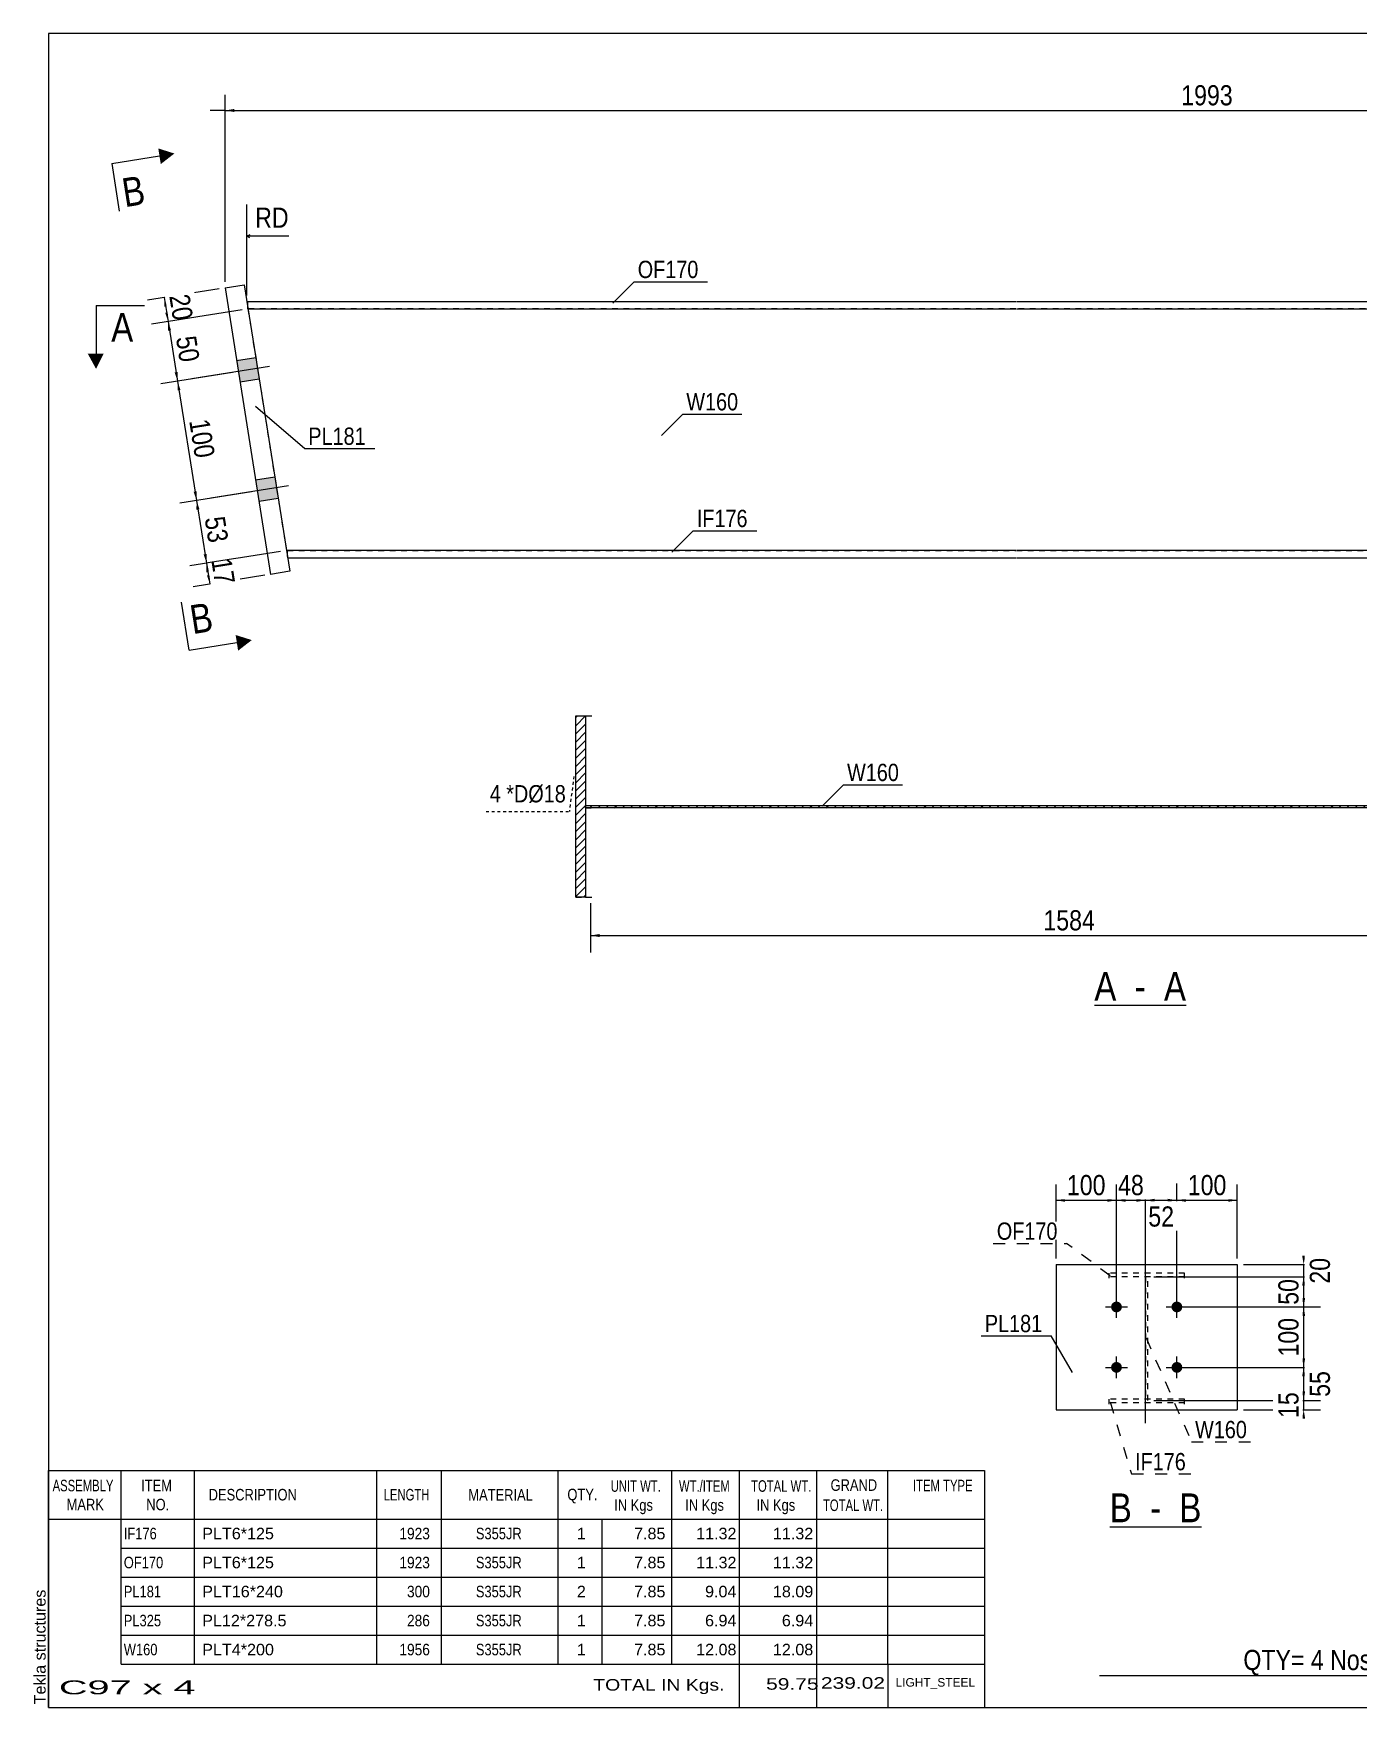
# Model space of a CAD drawing. Header units: millimetres. Extents: x -231 to 171, y -191 to 86.
# Drawn here: x -231.1 to -11.8, y -191.5 to 85.6 of the extents above; entities that cross this region are included whole.
import ezdxf

# ---------------------------------------------------------------- set-up
doc = ezdxf.new("R2010")
doc.units = ezdxf.units.MM
for name, pattern in [('DXK_LINE_DOT1', [1.8814, 0.9407, -0.9407]), ('DXK_LINE_DOT2', [3.9198, 1.9599, -1.9599]), ('DXK_LINE_DOT4', [0.9408, 0.4704, -0.4704])]:
    doc.linetypes.add(name, pattern=pattern)
doc.styles.add('Arial', font='ARIAL.TTF', dxfattribs={"height": 0.2})
doc.styles.add('Arial Narrow', font='ARIALN.TTF', dxfattribs={"height": 0.2})

# ---------------------------------------------------------------- blocks, each defined once
blk = doc.blocks.new('Unknown-623536328-1210')
at = {"color": 5, "linetype": 'Continuous'}
for p, q in [((171.45, 85.55), (-228.55, 85.55)), ((-228.55, 85.55), (-228.55, -191.45)), ((171.45, -191.45), (171.45, 85.55)), ((-228.55, -191.45), (171.45, -191.45))]:
    blk.add_line(p, q, dxfattribs=at)
at = {"color": 174, "linetype": 'Continuous', "style": 'Arial'}
blk.add_text('Tekla structures', height=1.9102, rotation=90, dxfattribs=at).set_placement((-229.05, -190.95))
blk = doc.blocks.new('Unknown-623536328-12 - 1283')
at = {"color": 7, "linetype": 'Continuous'}
blk.add_line((-55.51, -75.27), (-40.34, -75.27), dxfattribs=at)
at = {"color": 0, "linetype": 'Continuous'}
for points in [[(-51.86, -74.52), (-51.86, -69.52), (-55.51, -69.52), (-55.51, -74.52)], [(-45.49, -74.52), (-45.49, -69.52), (-50.36, -69.52), (-50.36, -74.52)], [(-40.34, -74.52), (-40.34, -69.52), (-43.99, -69.52), (-43.99, -74.52)]]:
    blk.add_wipeout(points, dxfattribs=at)
at = {"color": 6, "linetype": 'Continuous', "style": 'Arial Narrow'}
for s, height, p in [('A', 4.77, (-55.51, -74.52)), ('A', 4.77, (-43.99, -74.52)), (' - ', 4.772, (-50.36, -74.52))]:
    blk.add_text(s, height=height, dxfattribs=at).set_placement(p)
blk = doc.blocks.new('Unknown-623536328-13 - 1640')
at = {"color": 7, "linetype": 'Continuous'}
blk.add_line((-52.96, -161.57), (-37.79, -161.57), dxfattribs=at)
at = {"color": 0, "linetype": 'Continuous'}
for points in [[(-49.31, -160.82), (-49.31, -155.82), (-52.96, -155.82), (-52.96, -160.82)], [(-42.94, -160.82), (-42.94, -155.82), (-47.81, -155.82), (-47.81, -160.82)], [(-37.79, -160.82), (-37.79, -155.82), (-41.44, -155.82), (-41.44, -160.82)]]:
    blk.add_wipeout(points, dxfattribs=at)
at = {"color": 6, "linetype": 'Continuous', "style": 'Arial Narrow'}
for s, height, p in [('B', 4.77, (-52.96, -160.82)), ('B', 4.77, (-41.44, -160.82)), (' - ', 4.772, (-47.81, -160.82))]:
    blk.add_text(s, height=height, dxfattribs=at).set_placement(p)
blk = doc.blocks.new('Part-623536328-1434 - 1424')
at = {"color": 7, "linetype": 'DXK_LINE_DOT1'}
for p, q in [((-195.57, 40), (-189.2, 0)), ((-68.5, 40), (-195.57, 40)), ((115.39, 40), (-68.4, 40)), ((121.91, 0), (115.55, 40)), ((-189.05, 0), (-68.5, 0)), ((-68.4, 0), (121.91, 0))]:
    blk.add_line(p, q, dxfattribs=at)
at = {"color": 2, "linetype": 'Continuous'}
for p, q in [((115.39, 40), (115.55, 40)), ((-189.2, 0), (-189.05, 0))]:
    blk.add_line(p, q, dxfattribs=at)
blk = doc.blocks.new('Bolt-623536328-1428 - 1424')
at = {"linetype": 'Continuous'}
for points in [[(-197.44, 31.4), (-196.87, 27.84), (-193.71, 28.35), (-194.28, 31.9)], [(-197.44, 31.4), (-196.87, 27.84), (-193.71, 28.35), (-194.28, 31.9)], [(-194.3, 11.65), (-193.73, 8.09), (-190.57, 8.59), (-191.14, 12.15)], [(-194.3, 11.65), (-193.73, 8.09), (-190.57, 8.59), (-191.14, 12.15)]]:
    blk.add_hatch(color=3, dxfattribs=at).paths.add_polyline_path(points)
at = {"color": 3, "linetype": 'Continuous'}
for p, q in [((-194.28, 31.9), (-197.44, 31.4)), ((-194.28, 31.9), (-197.44, 31.4)), ((-192.02, 30.44), (-204.86, 28.4)), ((-192.02, 30.44), (-204.86, 28.4)), ((-193.71, 28.35), (-196.87, 27.84)), ((-193.71, 28.35), (-196.87, 27.84)), ((-191.14, 12.15), (-194.3, 11.65)), ((-191.14, 12.15), (-194.3, 11.65)), ((-188.88, 10.69), (-201.72, 8.64)), ((-188.88, 10.69), (-201.72, 8.64)), ((-190.57, 8.59), (-193.73, 8.09)), ((-190.57, 8.59), (-193.73, 8.09))]:
    blk.add_line(p, q, dxfattribs=at)
blk = doc.blocks.new('Part-623536328-1478 - 1424')
at = {"color": 2, "linetype": 'Continuous'}
for p, q in [((-199.35, 43.45), (-196.19, 43.95)), ((-199.35, 43.45), (-191.82, -3.96)), ((-196.19, 43.95), (-188.66, -3.45)), ((-188.66, -3.45), (-191.82, -3.96))]:
    blk.add_line(p, q, dxfattribs=at)
blk = doc.blocks.new('Part-623536328-1505 - 1424')
at = {"color": 2, "linetype": 'Continuous'}
for p, q in [((-68.5, 0), (-189.05, 0)), ((-189.05, -1), (-189.05, 0)), ((121.91, 0), (-68.4, 0)), ((121.91, -1.2), (121.91, 0)), ((-189.01, -1.2), (-68.5, -1.2)), ((-68.4, -1.2), (121.91, -1.2))]:
    blk.add_line(p, q, dxfattribs=at)
at = {"color": 7, "linetype": 'DXK_LINE_DOT1'}
for p, q in [((-189.05, -1), (-189.05, -1.2)), ((-189.05, -1.2), (-189.01, -1.2))]:
    blk.add_line(p, q, dxfattribs=at)
blk = doc.blocks.new('Part-623536328-1527 - 1424')
at = {"color": 2, "linetype": 'Continuous'}
for p, q in [((-195.57, 40), (-195.57, 41.2)), ((-195.57, 41.2), (-68.5, 41.2)), ((-195.57, 40), (-68.5, 40)), ((-68.4, 41.2), (115.36, 41.2)), ((-68.4, 40), (115.39, 40)), ((115.39, 41), (115.39, 40))]:
    blk.add_line(p, q, dxfattribs=at)
at = {"color": 7, "linetype": 'DXK_LINE_DOT1'}
for p, q in [((115.36, 41.2), (115.39, 41.2)), ((115.39, 41.2), (115.39, 41))]:
    blk.add_line(p, q, dxfattribs=at)
blk = doc.blocks.new('Part-623536328-1306 - 1283')
at = {"linetype": 'Continuous'}
h = blk.add_hatch(dxfattribs=at)
h.set_pattern_fill('', scale=0.3, style=0, pattern_type=0)
h.set_pattern_definition([(45, (52.6862, -42.18295), (-0.673519, 0.673519), [])])
h.paths.add_polyline_path([(52.69, -42.58), (52.69, -42.18), (-139.7, -42.18), (-139.7, -42.58)])
at = {"color": 7, "linetype": 'DXK_LINE_DOT1'}
for p, q in [((-139.7, -42.18), (-138.69, -42.18)), ((-139.7, -42.58), (-138.69, -42.58)), ((52.69, -42.18), (53.69, -42.18)), ((52.69, -42.58), (53.69, -42.58))]:
    blk.add_line(p, q, dxfattribs=at)
at = {"color": 2, "linetype": 'Continuous'}
for p, q in [((-139.7, -42.58), (-139.7, -42.18)), ((-139.7, -42.18), (52.69, -42.18)), ((52.69, -42.58), (-139.7, -42.58)), ((52.69, -42.18), (52.69, -42.58))]:
    blk.add_line(p, q, dxfattribs=at)
blk = doc.blocks.new('Part-623536328-1329 - 1283')
at = {"linetype": 'Continuous'}
h = blk.add_hatch(dxfattribs=at)
h.set_pattern_fill('', scale=0.3, style=0, pattern_type=0)
h.set_pattern_definition([(45, (-139.6994, -27.38295), (-0.67352, 0.67352), [])])
h.paths.add_polyline_path([(-139.7, -57.38), (-139.7, -27.38), (-141.32, -27.38), (-141.32, -57.38)])
at = {"color": 7, "linetype": 'DXK_LINE_DOT1'}
for p, q in [((-141.32, -27.38), (-140.31, -27.38)), ((-141.32, -57.38), (-140.31, -57.38))]:
    blk.add_line(p, q, dxfattribs=at)
at = {"color": 2, "linetype": 'Continuous'}
for p, q in [((-141.32, -57.38), (-141.32, -27.38)), ((-141.32, -27.38), (-139.7, -27.38)), ((-139.7, -27.38), (-138.69, -27.38)), ((-139.7, -27.38), (-139.7, -57.38)), ((-139.7, -57.38), (-141.32, -57.38)), ((-139.7, -57.38), (-138.69, -57.38))]:
    blk.add_line(p, q, dxfattribs=at)
blk = doc.blocks.new('Bolt-623536328-1642 - 1640')
at = {"linetype": 'Continuous'}
for points in [[(-52.75, -125.19, -1), (-50.95, -125.19, -1)], [(-42.75, -125.19, -1), (-40.95, -125.19, -1)], [(-52.75, -135.19, -1), (-50.95, -135.19, -1)], [(-42.75, -135.19, -1), (-40.95, -135.19, -1)]]:
    blk.add_hatch(color=3, dxfattribs=at).paths.add_polyline_path(points)
at = {"color": 3, "linetype": 'Continuous'}
for p, q in [((-51.85, -126.99), (-51.85, -123.39)), ((-41.85, -126.99), (-41.85, -123.39)), ((-53.65, -125.19), (-50.05, -125.19)), ((-43.65, -125.19), (-40.05, -125.19)), ((-53.65, -135.19), (-50.05, -135.19)), ((-51.85, -136.99), (-51.85, -133.39)), ((-43.65, -135.19), (-40.05, -135.19)), ((-41.85, -136.99), (-41.85, -133.39))]:
    blk.add_line(p, q, dxfattribs=at)
blk = doc.blocks.new('Part-623536328-1649 - 1640')
at = {"color": 7, "linetype": 'DXK_LINE_DOT1'}
for p, q in [((-40.6, -119.6), (-53.1, -119.6)), ((-53.1, -119.6), (-53.1, -120.4)), ((-40.6, -120.19), (-53.1, -120.19)), ((-40.6, -120.4), (-40.6, -119.6))]:
    blk.add_line(p, q, dxfattribs=at)
blk = doc.blocks.new('Part-623536328-1654 - 1640')
at = {"color": 7, "linetype": 'DXK_LINE_DOT1'}
for p, q in [((-40.6, -140.46), (-53.1, -140.46)), ((-53.1, -140.46), (-53.1, -141.26)), ((-40.6, -141.05), (-53.1, -141.05)), ((-40.6, -141.26), (-40.6, -140.46))]:
    blk.add_line(p, q, dxfattribs=at)
blk = doc.blocks.new('Part-623536328-1660 - 1640')
at = {"color": 2, "linetype": 'Continuous'}
for p, q in [((-61.85, -118.19), (-31.85, -118.19)), ((-61.85, -118.19), (-61.85, -142.19)), ((-31.85, -118.19), (-31.85, -142.19)), ((-61.85, -142.19), (-31.85, -142.19))]:
    blk.add_line(p, q, dxfattribs=at)
blk = doc.blocks.new('Part-623536328-1666 - 1640')
at = {"color": 7, "linetype": 'DXK_LINE_DOT1'}
for p, q in [((-47.05, -120.19), (-47.05, -140.65)), ((-46.65, -140.65), (-46.65, -120.19)), ((-46.65, -140.45), (-47.05, -140.45))]:
    blk.add_line(p, q, dxfattribs=at)
blk = doc.blocks.new('StraightDimension-623536328-3403 - 1424')
at = {"linetype": 'Continuous'}
for points in [[(-202.44, -3.62), (-202.43, -2.1), (-201.95, -3.55)], [(-201.87, -4.04), (-201.88, -5.56), (-202.36, -4.12)]]:
    blk.add_hatch(color=4, dxfattribs=at).paths.add_polyline_path(points)
at = {"color": 4, "linetype": 'Continuous'}
for p, q in [((-190.19, -0.16), (-205.2, -2.54)), ((-202.43, -2.1), (-201.88, -5.56)), ((-192.8, -4.11), (-204.65, -6))]:
    blk.add_line(p, q, dxfattribs=at)
at = {"color": 0}
blk.add_wipeout([(-201.56, -6.6), (-196.72, -5.83), (-197.61, -0.24), (-202.45, -1.01)], dxfattribs=at)
at = {"color": 4, "style": 'Arial Narrow'}
blk.add_text('17', height=3.34, rotation=-80.9647, dxfattribs=at).set_placement((-201.65, -1.59))
blk = doc.blocks.new('StraightDimension-623536328-3407 - 1424')
at = {"linetype": 'Continuous'}
for points in [[(-209.43, 40.33), (-209.42, 41.85), (-208.94, 40.41)], [(-208.78, 39.42), (-208.79, 37.9), (-209.27, 39.34)]]:
    blk.add_hatch(color=4, dxfattribs=at).paths.add_polyline_path(points)
at = {"color": 4, "linetype": 'Continuous'}
for p, q in [((-200.34, 43.29), (-212.19, 41.41)), ((-209.42, 41.85), (-208.79, 37.9)), ((-196.55, 39.84), (-211.56, 37.46))]:
    blk.add_line(p, q, dxfattribs=at)
at = {"color": 0}
blk.add_wipeout([(-208.51, 37.1), (-203.67, 37.87), (-204.56, 43.46), (-209.4, 42.69)], dxfattribs=at)
at = {"color": 4, "style": 'Arial Narrow'}
blk.add_text('20', height=3.34, rotation=-80.9647, dxfattribs=at).set_placement((-208.6, 42.11))
blk = doc.blocks.new('StraightDimension-623536328-2724 - 1424')
at = {"linetype": 'Continuous'}
blk.add_hatch(color=4, dxfattribs=at).paths.add_polyline_path([(58.96, 51.35), (60.46, 51.1), (58.96, 50.85)])
at = {"color": 4, "linetype": 'Continuous'}
for p, q in [((60.46, 26.25), (60.46, 56.35)), ((48.8, 51.1), (60.46, 51.1))]:
    blk.add_line(p, q, dxfattribs=at)
at = {"color": 0, "linetype": 'Continuous'}
blk.add_wipeout([(-188.13, 52.7), (-188.13, 57.6), (-195.07, 57.6), (-195.07, 52.7)], dxfattribs=at)
at = {"color": 4, "linetype": 'Continuous'}
for p, q in [((-195.76, 42.2), (-195.76, 57.25)), ((-195.26, 52.25), (-195.76, 52)), ((-195.26, 51.75), (-195.76, 52)), ((-188.83, 52), (-195.76, 52))]:
    blk.add_line(p, q, dxfattribs=at)
at = {"color": 4, "linetype": 'Continuous', "style": 'Arial Narrow'}
blk.add_text('RD', height=3.34, dxfattribs=at).set_placement((-194.37, 53.4))
at = {"color": 0}
blk.add_wipeout([(59.59, 52.15), (59.59, 57.05), (49.66, 57.05), (49.66, 52.15)], dxfattribs=at)
at = {"color": 4, "style": 'Arial Narrow'}
blk.add_text('1649', height=3.34, dxfattribs=at).set_placement((50.36, 52.85))
blk = doc.blocks.new('StraightDimension-623536328-3405 - 1424')
at = {"linetype": 'Continuous'}
for points in [[(-207.23, 26.5), (-207.22, 28.02), (-206.74, 26.58)], [(-204.07, 9.79), (-204.08, 8.27), (-204.56, 9.71)]]:
    blk.add_hatch(color=4, dxfattribs=at).paths.add_polyline_path(points)
at = {"color": 4, "linetype": 'Continuous'}
for p, q in [((-198.14, 29.46), (-209.99, 27.58)), ((-207.22, 28.02), (-204.08, 8.27)), ((-195, 9.71), (-206.85, 7.83))]:
    blk.add_line(p, q, dxfattribs=at)
at = {"color": 0}
blk.add_wipeout([(-204.89, 14.32), (-200.05, 15.09), (-201.28, 22.79), (-206.12, 22.02)], dxfattribs=at)
at = {"color": 4, "style": 'Arial Narrow'}
blk.add_text('100', height=3.34, rotation=-80.9647, dxfattribs=at).set_placement((-205.31, 21.44))
blk = doc.blocks.new('StraightDimension-623536328-1536 - 1424')
at = {"linetype": 'Continuous'}
for points in [[(-197.85, 72.56), (-199.35, 72.81), (-197.85, 73.06)], [(124.12, 73.06), (125.62, 72.81), (124.12, 72.56)]]:
    blk.add_hatch(color=4, dxfattribs=at).paths.add_polyline_path(points)
at = {"color": 4, "linetype": 'Continuous'}
for p, q in [((-199.35, 44.45), (-199.35, 75.41)), ((125.62, -1.95), (125.62, 75.41)), ((-199.35, 72.81), (-201.85, 72.81)), ((-199.35, 72.81), (125.62, 72.81)), ((125.62, 72.81), (128.12, 72.81))]:
    blk.add_line(p, q, dxfattribs=at)
at = {"color": 0}
blk.add_wipeout([(-31.9, 72.96), (-31.9, 77.86), (-41.83, 77.86), (-41.83, 72.96)], dxfattribs=at)
at = {"color": 4, "style": 'Arial Narrow'}
blk.add_text('1993', height=3.34, dxfattribs=at).set_placement((-41.13, 73.66))
blk = doc.blocks.new('StraightDimension-623536328-3404 - 1424')
at = {"linetype": 'Continuous'}
for points in [[(-204.09, 6.75), (-204.08, 8.27), (-203.6, 6.83)], [(-202.42, -0.58), (-202.43, -2.1), (-202.91, -0.66)]]:
    blk.add_hatch(color=4, dxfattribs=at).paths.add_polyline_path(points)
at = {"color": 4, "linetype": 'Continuous'}
for p, q in [((-195, 9.71), (-206.85, 7.83)), ((-204.08, 8.27), (-202.43, -2.1)), ((-190.19, -0.16), (-205.2, -2.54))]:
    blk.add_line(p, q, dxfattribs=at)
at = {"color": 0}
blk.add_wipeout([(-202.66, 0.31), (-197.82, 1.08), (-198.71, 6.67), (-203.55, 5.9)], dxfattribs=at)
at = {"color": 4, "style": 'Arial Narrow'}
blk.add_text('53', height=3.34, rotation=-80.9647, dxfattribs=at).set_placement((-202.75, 5.32))
blk = doc.blocks.new('StraightDimension-623536328-3406 - 1424')
at = {"linetype": 'Continuous'}
for points in [[(-208.8, 36.38), (-208.79, 37.9), (-208.31, 36.45)], [(-207.21, 29.54), (-207.22, 28.02), (-207.7, 29.46)]]:
    blk.add_hatch(color=4, dxfattribs=at).paths.add_polyline_path(points)
at = {"color": 4, "linetype": 'Continuous'}
for p, q in [((-196.55, 39.84), (-211.56, 37.46)), ((-208.79, 37.9), (-207.22, 28.02)), ((-198.14, 29.46), (-209.99, 27.58))]:
    blk.add_line(p, q, dxfattribs=at)
at = {"color": 0}
blk.add_wipeout([(-207.41, 30.18), (-202.57, 30.95), (-203.46, 36.55), (-208.3, 35.78)], dxfattribs=at)
at = {"color": 4, "style": 'Arial Narrow'}
blk.add_text('50', height=3.34, rotation=-80.9647, dxfattribs=at).set_placement((-207.5, 35.2))
blk = doc.blocks.new('StraightDimension-623536328-2556 - 1283')
at = {"linetype": 'Continuous'}
for points in [[(-137.39, -63.97), (-138.89, -63.72), (-137.39, -63.47)], [(18.04, -63.47), (19.54, -63.72), (18.04, -63.97)]]:
    blk.add_hatch(color=4, dxfattribs=at).paths.add_polyline_path(points)
at = {"color": 4, "linetype": 'Continuous'}
for p, q in [((19.54, -21.93), (19.54, -66.52)), ((-138.89, -58.38), (-138.89, -66.52)), ((-138.89, -63.72), (19.54, -63.72))]:
    blk.add_line(p, q, dxfattribs=at)
at = {"color": 0}
blk.add_wipeout([(-54.71, -63.57), (-54.71, -58.67), (-64.64, -58.67), (-64.64, -63.57)], dxfattribs=at)
at = {"color": 4, "style": 'Arial Narrow'}
blk.add_text('1584', height=3.34, dxfattribs=at).set_placement((-63.94, -62.87))
blk = doc.blocks.new('StraightDimension-623536328-1714 - 1640')
at = {"linetype": 'Continuous'}
for points in [[(-21.12, -121.69), (-20.87, -120.19), (-20.62, -121.69)], [(-20.62, -123.69), (-20.87, -125.19), (-21.12, -123.69)]]:
    blk.add_hatch(color=4, dxfattribs=at).paths.add_polyline_path(points)
at = {"color": 4, "linetype": 'Continuous'}
for p, q in [((-45.65, -120.19), (-18.07, -120.19)), ((-20.87, -125.19), (-20.87, -120.19)), ((-40.85, -125.19), (-18.07, -125.19))]:
    blk.add_line(p, q, dxfattribs=at)
at = {"color": 0}
blk.add_wipeout([(-21.02, -119.86), (-25.92, -119.86), (-25.92, -125.53), (-21.02, -125.53)], dxfattribs=at)
at = {"color": 4, "style": 'Arial Narrow'}
blk.add_text('50', height=3.34, rotation=90.0002, dxfattribs=at).set_placement((-21.72, -124.83))
blk = doc.blocks.new('StraightDimension-623536328-1706 - 1640')
at = {"linetype": 'Continuous'}
for points in [[(-20.62, -116.69), (-20.87, -118.19), (-21.12, -116.69)], [(-21.12, -121.69), (-20.87, -120.19), (-20.62, -121.69)]]:
    blk.add_hatch(color=4, dxfattribs=at).paths.add_polyline_path(points)
at = {"color": 4, "linetype": 'Continuous'}
for p, q in [((-30.85, -118.19), (-18.27, -118.19)), ((-20.87, -120.19), (-20.87, -118.19)), ((-45.65, -120.19), (-18.27, -120.19))]:
    blk.add_line(p, q, dxfattribs=at)
at = {"color": 0}
blk.add_wipeout([(-15.82, -116.36), (-20.72, -116.36), (-20.72, -122.03), (-15.82, -122.03)], dxfattribs=at)
at = {"color": 4, "style": 'Arial Narrow'}
blk.add_text('20', height=3.34, rotation=90.0002, dxfattribs=at).set_placement((-16.52, -121.33))
blk = doc.blocks.new('StraightDimension-623536328-1669 - 1640')
at = {"linetype": 'Continuous'}
for points in [[(-40.35, -107.79), (-41.85, -107.54), (-40.35, -107.29)], [(-33.35, -107.29), (-31.85, -107.54), (-33.35, -107.79)]]:
    blk.add_hatch(color=4, dxfattribs=at).paths.add_polyline_path(points)
at = {"color": 4, "linetype": 'Continuous'}
for p, q in [((-41.85, -124.19), (-41.85, -104.94)), ((-31.85, -117.19), (-31.85, -104.94)), ((-41.85, -107.54), (-31.85, -107.54))]:
    blk.add_line(p, q, dxfattribs=at)
at = {"color": 0}
blk.add_wipeout([(-32.95, -107.39), (-32.95, -102.49), (-40.75, -102.49), (-40.75, -107.39)], dxfattribs=at)
at = {"color": 4, "style": 'Arial Narrow'}
blk.add_text('100', height=3.34, dxfattribs=at).set_placement((-40.05, -106.69))
blk = doc.blocks.new('StraightDimension-623536328-1679 - 1640')
at = {"linetype": 'Continuous'}
for points in [[(-45.55, -107.79), (-47.05, -107.54), (-45.55, -107.29)], [(-43.35, -107.29), (-41.85, -107.54), (-43.35, -107.79)]]:
    blk.add_hatch(color=4, dxfattribs=at).paths.add_polyline_path(points)
at = {"color": 4, "linetype": 'Continuous'}
for p, q in [((-47.05, -144.43), (-47.05, -104.74)), ((-41.85, -124.19), (-41.85, -104.74)), ((-47.05, -107.54), (-41.85, -107.54))]:
    blk.add_line(p, q, dxfattribs=at)
at = {"color": 0}
blk.add_wipeout([(-41.62, -112.59), (-41.62, -107.69), (-47.28, -107.69), (-47.28, -112.59)], dxfattribs=at)
at = {"color": 4, "style": 'Arial Narrow'}
blk.add_text('52', height=3.34, dxfattribs=at).set_placement((-46.58, -111.89))
blk = doc.blocks.new('StraightDimension-623536328-1687 - 1640')
at = {"linetype": 'Continuous'}
for points in [[(-50.35, -107.79), (-51.85, -107.54), (-50.35, -107.29)], [(-48.55, -107.29), (-47.05, -107.54), (-48.55, -107.79)]]:
    blk.add_hatch(color=4, dxfattribs=at).paths.add_polyline_path(points)
at = {"color": 4, "linetype": 'Continuous'}
for p, q in [((-51.85, -124.19), (-51.85, -104.94)), ((-47.05, -144.43), (-47.05, -104.94)), ((-51.85, -107.54), (-47.05, -107.54))]:
    blk.add_line(p, q, dxfattribs=at)
at = {"color": 0}
blk.add_wipeout([(-46.62, -107.39), (-46.62, -102.49), (-52.28, -102.49), (-52.28, -107.39)], dxfattribs=at)
at = {"color": 4, "style": 'Arial Narrow'}
blk.add_text('48', height=3.34, dxfattribs=at).set_placement((-51.58, -106.69))
blk = doc.blocks.new('StraightDimension-623536328-1695 - 1640')
at = {"linetype": 'Continuous'}
for points in [[(-60.35, -107.79), (-61.85, -107.54), (-60.35, -107.29)], [(-53.35, -107.29), (-51.85, -107.54), (-53.35, -107.79)]]:
    blk.add_hatch(color=4, dxfattribs=at).paths.add_polyline_path(points)
at = {"color": 4, "linetype": 'Continuous'}
for p, q in [((-61.85, -117.19), (-61.85, -104.94)), ((-51.85, -124.19), (-51.85, -104.94)), ((-61.85, -107.54), (-51.85, -107.54))]:
    blk.add_line(p, q, dxfattribs=at)
at = {"color": 0}
blk.add_wipeout([(-52.95, -107.39), (-52.95, -102.49), (-60.75, -102.49), (-60.75, -107.39)], dxfattribs=at)
at = {"color": 4, "style": 'Arial Narrow'}
blk.add_text('100', height=3.34, dxfattribs=at).set_placement((-60.05, -106.69))
blk = doc.blocks.new('StraightDimension-623536328-1722 - 1640')
at = {"linetype": 'Continuous'}
for points in [[(-21.12, -126.69), (-20.87, -125.19), (-20.62, -126.69)], [(-20.62, -133.69), (-20.87, -135.19), (-21.12, -133.69)]]:
    blk.add_hatch(color=4, dxfattribs=at).paths.add_polyline_path(points)
at = {"color": 4, "linetype": 'Continuous'}
for p, q in [((-40.85, -125.19), (-18.07, -125.19)), ((-20.87, -135.19), (-20.87, -125.19)), ((-40.85, -135.19), (-18.07, -135.19))]:
    blk.add_line(p, q, dxfattribs=at)
at = {"color": 0}
blk.add_wipeout([(-21.02, -126.29), (-25.92, -126.29), (-25.92, -134.09), (-21.02, -134.09)], dxfattribs=at)
at = {"color": 4, "style": 'Arial Narrow'}
blk.add_text('100', height=3.34, rotation=90.0002, dxfattribs=at).set_placement((-21.72, -133.39))
blk = doc.blocks.new('StraightDimension-623536328-1732 - 1640')
at = {"linetype": 'Continuous'}
for points in [[(-21.12, -136.69), (-20.87, -135.19), (-20.62, -136.69)], [(-20.62, -139.15), (-20.87, -140.65), (-21.12, -139.15)]]:
    blk.add_hatch(color=4, dxfattribs=at).paths.add_polyline_path(points)
at = {"color": 4, "linetype": 'Continuous'}
for p, q in [((-40.85, -135.19), (-18.27, -135.19)), ((-20.87, -140.65), (-20.87, -135.19)), ((-45.65, -140.65), (-18.27, -140.65))]:
    blk.add_line(p, q, dxfattribs=at)
at = {"color": 0}
blk.add_wipeout([(-15.82, -135.09), (-20.72, -135.09), (-20.72, -140.76), (-15.82, -140.76)], dxfattribs=at)
at = {"color": 4, "style": 'Arial Narrow'}
blk.add_text('55', height=3.34, rotation=90.0002, dxfattribs=at).set_placement((-16.52, -140.06))
blk = doc.blocks.new('StraightDimension-623536328-1745 - 1640')
at = {"linetype": 'Continuous'}
for points in [[(-20.62, -139.15), (-20.87, -140.65), (-21.12, -139.15)], [(-21.12, -143.69), (-20.87, -142.19), (-20.62, -143.69)]]:
    blk.add_hatch(color=4, dxfattribs=at).paths.add_polyline_path(points)
at = {"color": 4, "linetype": 'Continuous'}
for p, q in [((-45.65, -140.65), (-18.07, -140.65)), ((-20.87, -142.19), (-20.87, -140.65)), ((-30.85, -142.19), (-18.07, -142.19))]:
    blk.add_line(p, q, dxfattribs=at)
at = {"color": 0}
blk.add_wipeout([(-21.02, -138.59), (-25.92, -138.59), (-25.92, -144.26), (-21.02, -144.26)], dxfattribs=at)
at = {"color": 4, "style": 'Arial Narrow'}
blk.add_text('15', height=3.34, rotation=90.0002, dxfattribs=at).set_placement((-21.72, -143.56))
blk = doc.blocks.new('CBS_BOM-623536328-3473')
at = {"color": 7, "linetype": 'Continuous'}
for p, q in [((-228.58, -160.28), (-228.58, -152.28)), ((-228.58, -152.28), (-73.66, -152.28)), ((-216.58, -160.28), (-216.58, -152.28)), ((-204.39, -160.28), (-204.39, -152.28)), ((-174.23, -160.28), (-174.23, -152.28)), ((-163.55, -160.28), (-163.55, -152.28)), ((-144.23, -160.28), (-144.23, -152.28)), ((-125.43, -160.28), (-125.43, -152.28)), ((-114.22, -160.28), (-114.22, -152.28)), ((-101.43, -160.28), (-101.43, -152.28)), ((-89.68, -160.28), (-89.68, -152.28)), ((-73.66, -152.28), (-73.66, -160.27)), ((-228.58, -160.28), (-73.66, -160.28)), ((-228.58, -165.08), (-228.58, -160.28)), ((-216.58, -165.08), (-216.58, -160.28)), ((-204.39, -165.08), (-204.39, -160.28)), ((-174.23, -165.08), (-174.23, -160.28)), ((-163.55, -165.08), (-163.55, -160.28)), ((-144.23, -165.08), (-144.23, -160.28)), ((-136.97, -165.08), (-136.97, -160.28)), ((-125.43, -165.08), (-125.43, -160.28)), ((-114.22, -165.08), (-114.22, -160.28)), ((-101.43, -165.08), (-101.43, -160.28)), ((-89.66, -165.08), (-89.66, -160.28)), ((-73.66, -160.28), (-73.66, -165.08)), ((-228.58, -169.88), (-228.58, -165.08)), ((-216.58, -165.08), (-73.66, -165.08)), ((-216.58, -169.88), (-216.58, -165.08)), ((-204.39, -169.88), (-204.39, -165.08)), ((-174.23, -169.88), (-174.23, -165.08)), ((-163.55, -169.88), (-163.55, -165.08)), ((-144.23, -169.88), (-144.23, -165.08)), ((-136.97, -169.88), (-136.97, -165.08)), ((-125.43, -169.88), (-125.43, -165.08)), ((-114.22, -169.88), (-114.22, -165.08)), ((-101.43, -169.88), (-101.43, -165.08)), ((-89.66, -169.88), (-89.66, -165.08)), ((-73.66, -165.08), (-73.66, -169.88)), ((-228.58, -174.68), (-228.58, -169.88)), ((-216.58, -169.88), (-73.66, -169.88)), ((-216.58, -174.68), (-216.58, -169.88)), ((-204.39, -174.68), (-204.39, -169.88)), ((-174.23, -174.68), (-174.23, -169.88)), ((-163.55, -174.68), (-163.55, -169.88)), ((-144.23, -174.68), (-144.23, -169.88)), ((-136.97, -174.68), (-136.97, -169.88)), ((-125.43, -174.68), (-125.43, -169.88)), ((-114.22, -174.68), (-114.22, -169.88)), ((-101.43, -174.68), (-101.43, -169.88)), ((-89.66, -174.68), (-89.66, -169.88)), ((-73.66, -169.88), (-73.66, -174.68)), ((-228.58, -179.48), (-228.58, -174.68)), ((-216.58, -174.68), (-73.66, -174.68)), ((-216.58, -179.48), (-216.58, -174.68)), ((-204.39, -179.48), (-204.39, -174.68)), ((-174.23, -179.48), (-174.23, -174.68)), ((-163.55, -179.48), (-163.55, -174.68)), ((-144.23, -179.48), (-144.23, -174.68)), ((-136.97, -179.48), (-136.97, -174.68)), ((-125.43, -179.48), (-125.43, -174.68)), ((-114.22, -179.48), (-114.22, -174.68)), ((-101.43, -179.48), (-101.43, -174.68)), ((-89.66, -179.48), (-89.66, -174.68)), ((-73.66, -174.68), (-73.66, -179.48)), ((-228.58, -184.28), (-228.58, -179.48)), ((-216.58, -179.48), (-73.66, -179.48)), ((-216.58, -184.28), (-216.58, -179.48)), ((-204.39, -184.28), (-204.39, -179.48)), ((-174.23, -184.28), (-174.23, -179.48)), ((-163.55, -184.28), (-163.55, -179.48)), ((-144.23, -184.28), (-144.23, -179.48)), ((-136.97, -184.28), (-136.97, -179.48)), ((-125.43, -184.28), (-125.43, -179.48)), ((-114.22, -184.28), (-114.22, -179.48)), ((-101.43, -184.28), (-101.43, -179.48)), ((-89.66, -184.28), (-89.66, -179.48)), ((-73.66, -179.48), (-73.66, -184.28)), ((-228.58, -191.48), (-228.58, -184.3)), ((-216.58, -184.28), (-73.66, -184.28)), ((-114.22, -191.48), (-114.22, -184.3)), ((-101.43, -191.48), (-101.43, -184.3)), ((-89.63, -191.48), (-89.63, -184.3)), ((-73.66, -184.28), (-73.66, -191.48)), ((-228.58, -191.48), (-73.66, -191.48))]:
    blk.add_line(p, q, dxfattribs=at)
at = {"color": 3, "linetype": 'Continuous', "style": 'Arial'}
for s, height, width, p in [('ASSEMBLY', 1.91, 0.7, (-227.9, -155.7)), ('ITEM', 1.91, 0.8, (-213.25, -155.7)), ('UNIT WT.', 1.91, 0.7, (-135.54, -155.78)), ('WT./ITEM', 1.91, 0.7, (-124.25, -155.78)), ('TOTAL WT.', 1.91, 0.7, (-112.31, -155.78)), ('GRAND', 1.91, 0.8, (-99.16, -155.62)), ('ITEM TYPE', 1.91, 0.7, (-85.52, -155.7)), ('MARK', 1.91, 0.8, (-225.58, -158.84)), ('NO.', 1.91, 0.8, (-212.4, -158.84)), ('DESCRIPTION', 1.9102, 0.8, (-202.07, -157.21)), ('LENGTH', 1.91, 0.7, (-173.12, -157.21)), ('MATERIAL', 1.91, 0.8, (-159.1, -157.25)), ('QTY.', 1.91, 0.8, (-142.71, -157.18)), ('IN Kgs', 1.91, 0.8, (-134.96, -158.92)), ('IN Kgs', 1.91, 0.8, (-123.21, -158.92)), ('IN Kgs', 1.91, 0.8, (-111.42, -158.92)), ('TOTAL WT.', 1.91, 0.7, (-100.42, -158.96))]:
    blk.add_text(s, height=height, dxfattribs=dict(at, width=width)).set_placement(p)
at = {"color": 7, "linetype": 'Continuous', "style": 'Arial'}
for s, width, p in [('IF176', 0.8, (-216.12, -163.64)), ('1923', 0.85, (-170.51, -163.64)), ('S355JR', 0.8, (-157.86, -163.64)), ('OF170', 0.8, (-216.12, -168.44)), ('1923', 0.85, (-170.51, -168.44)), ('S355JR', 0.8, (-157.86, -168.44)), ('PL181', 0.8, (-216.12, -173.24)), ('300', 0.85, (-169.25, -173.24)), ('S355JR', 0.8, (-157.86, -173.24)), ('PL325', 0.8, (-216.12, -178.04)), ('286', 0.85, (-169.25, -178.04)), ('S355JR', 0.8, (-157.86, -178.04)), ('W160', 0.8, (-216.12, -182.84)), ('1956', 0.85, (-170.51, -182.84)), ('S355JR', 0.8, (-157.86, -182.84))]:
    blk.add_text(s, height=1.91, dxfattribs=dict(at, width=width)).set_placement(p)
for s, p in [('PLT6*125', (-203.14, -163.64)), ('1', (-141.14, -163.64)), ('7.85', (-131.68, -163.64)), ('11.32', (-121.41, -163.64)), ('11.32', (-108.7, -163.64)), ('PLT6*125', (-203.14, -168.44)), ('1', (-141.14, -168.44)), ('7.85', (-131.68, -168.44)), ('11.32', (-121.41, -168.44)), ('11.32', (-108.7, -168.44)), ('PLT16*240', (-203.14, -173.24)), ('2', (-141.14, -173.24)), ('7.85', (-131.68, -173.24)), ('9.04', (-119.93, -173.24)), ('18.09', (-108.7, -173.24)), ('PL12*278.5', (-203.14, -178.04)), ('1', (-141.14, -178.04)), ('7.85', (-131.68, -178.04)), ('6.94', (-119.93, -178.04)), ('6.94', (-107.22, -178.04)), ('PLT4*200', (-203.14, -182.84)), ('1', (-141.14, -182.84)), ('7.85', (-131.68, -182.84)), ('12.08', (-121.41, -182.84)), ('12.08', (-108.7, -182.84))]:
    blk.add_text(s, height=1.91, dxfattribs=at).set_placement(p)
at = {"color": 6, "linetype": 'Continuous', "style": 'Arial'}
for s, height, width, p in [('C97 x 4', 2.292, 2.05, (-226.86, -189.29)), ('TOTAL IN Kgs.', 1.9102, 1.2, (-138.42, -188.68)), ('59.75', 1.91, 1.3, (-109.83, -188.53)), ('239.02', 1.91, 1.3, (-100.76, -188.37))]:
    blk.add_text(s, height=height, dxfattribs=dict(at, width=width)).set_placement(p)
blk.add_text('LIGHT_STEEL', height=1.4135, dxfattribs=at).set_placement((-88.41, -188.02))
blk = doc.blocks.new('CBS_CALLOFF-623536328-3474')
at = {"color": 7, "linetype": 'Continuous'}
blk.add_line((-54.67, -186.18), (61.56, -186.2), dxfattribs=at)
at = {"color": 3, "linetype": 'Continuous', "style": 'Arial Narrow'}
blk.add_text('QTY= 4 Nos.      COLUMN     MKD : C97', height=3.3405, dxfattribs=at).set_placement((-30.85, -185.28))
blk = doc.blocks.new('Mark-623536328-1430 - 1424')
at = {"color": 0}
blk.add_wipeout([(-114.44, 23.18), (-114.44, 26.18), (-123.03, 26.18), (-123.03, 23.18)], dxfattribs=at)
blk.add_wipeout([(-114.44, 23.18), (-114.44, 26.18), (-123.03, 26.18), (-123.03, 23.18)], dxfattribs=at)
at = {"color": 7, "linetype": 'Continuous'}
for p, q in [((-127.16, 19.04), (-123.63, 22.58)), ((-123.63, 22.58), (-113.84, 22.58))]:
    blk.add_line(p, q, dxfattribs=at)
at = {"color": 3, "style": 'Arial Narrow'}
blk.add_text('W160', height=2.863, dxfattribs=at).set_placement((-123.03, 23.18))
blk = doc.blocks.new('Mark-623536328-1474 - 1424')
at = {"color": 0}
blk.add_wipeout([(-176.08, 17.48), (-176.08, 20.48), (-185.58, 20.48), (-185.58, 17.48)], dxfattribs=at)
blk.add_wipeout([(-176.08, 17.48), (-176.08, 20.48), (-185.58, 20.48), (-185.58, 17.48)], dxfattribs=at)
at = {"color": 7, "linetype": 'Continuous'}
for p, q in [((-194.33, 23.88), (-186.18, 16.88)), ((-186.18, 16.88), (-174.58, 16.88))]:
    blk.add_line(p, q, dxfattribs=at)
at = {"color": 3, "style": 'Arial Narrow'}
blk.add_text('PL181', height=2.863, dxfattribs=at).set_placement((-185.58, 17.48))
blk = doc.blocks.new('Mark-623536328-1501 - 1424')
at = {"color": 0}
blk.add_wipeout([(-112.88, 3.87), (-112.88, 6.87), (-121.29, 6.87), (-121.29, 3.87)], dxfattribs=at)
blk.add_wipeout([(-112.88, 3.87), (-112.88, 6.87), (-121.29, 6.87), (-121.29, 3.87)], dxfattribs=at)
at = {"color": 7, "linetype": 'Continuous'}
for p, q in [((-125.43, -0.26), (-121.89, 3.27)), ((-121.89, 3.27), (-111.38, 3.27))]:
    blk.add_line(p, q, dxfattribs=at)
at = {"color": 3, "style": 'Arial Narrow'}
blk.add_text('IF176', height=2.863, dxfattribs=at).set_placement((-121.29, 3.87))
blk = doc.blocks.new('Mark-623536328-1523 - 1424')
at = {"color": 0}
blk.add_wipeout([(-121.02, 45.08), (-121.02, 48.08), (-131.07, 48.08), (-131.07, 45.08)], dxfattribs=at)
blk.add_wipeout([(-121.02, 45.08), (-121.02, 48.08), (-131.07, 48.08), (-131.07, 45.08)], dxfattribs=at)
at = {"color": 7, "linetype": 'Continuous'}
for p, q in [((-135.2, 40.94), (-131.67, 44.48)), ((-131.67, 44.48), (-119.52, 44.48))]:
    blk.add_line(p, q, dxfattribs=at)
at = {"color": 3, "style": 'Arial Narrow'}
blk.add_text('OF170', height=2.863, dxfattribs=at).set_placement((-131.07, 45.08))
blk = doc.blocks.new('SectionMark-623536328-1632 - 1424')
at = {"linetype": 'Continuous'}
for points in [[(-219.45, 32.54), (-220.7, 30.04), (-222.07, 32.54)], [(161.7, 32.54), (160.45, 30.04), (159.08, 32.54)]]:
    blk.add_hatch(color=30, dxfattribs=at).paths.add_polyline_path(points)
at = {"color": 30, "linetype": 'Continuous'}
for p, q in [((-220.7, 40.54), (-220.7, 32.54)), ((160.45, 40.54), (160.45, 32.54))]:
    blk.add_line(p, q, dxfattribs=at)
at = {"color": 0, "linetype": 'Continuous'}
for points in [[(-214.54, 34.54), (-214.54, 39.54), (-218.2, 39.54), (-218.2, 34.54)], [(157.95, 34.54), (157.95, 39.54), (154.3, 39.54), (154.3, 34.54)]]:
    blk.add_wipeout(points, dxfattribs=at)
at = {"color": 30, "linetype": 'Continuous'}
for p, q in [((-220.7, 40.54), (-212.7, 40.54)), ((160.45, 40.54), (152.45, 40.54))]:
    blk.add_line(p, q, dxfattribs=at)
at = {"color": 6, "linetype": 'Continuous', "style": 'Arial Narrow'}
for p in [(-218.2, 34.54), (154.3, 34.54)]:
    blk.add_text('A', height=4.77, dxfattribs=at).set_placement(p)
blk = doc.blocks.new('SectionMark-623536328-1634 - 1424')
at = {"linetype": 'Continuous'}
for points in [[(-210.41, 66.53), (-207.75, 65.69), (-210, 63.94)], [(-197.61, -13.99), (-194.94, -14.83), (-197.2, -16.58)]]:
    blk.add_hatch(color=30, dxfattribs=at).paths.add_polyline_path(points)
at = {"color": 30, "linetype": 'Continuous'}
blk.add_line((-218.12, 64.04), (-210.22, 65.29), dxfattribs=at)
at = {"color": 0, "linetype": 'Continuous'}
for points in [[(-212.34, 57.36), (-213.13, 62.3), (-216.74, 61.73), (-215.95, 56.79)], [(-201.11, -13.28), (-201.9, -8.34), (-205.5, -8.92), (-204.72, -13.86)]]:
    blk.add_wipeout(points, dxfattribs=at)
at = {"color": 30, "linetype": 'Continuous'}
for p, q in [((-218.12, 64.04), (-216.86, 56.14)), ((-205.31, -16.48), (-206.57, -8.58)), ((-205.31, -16.48), (-197.41, -15.23))]:
    blk.add_line(p, q, dxfattribs=at)
at = {"color": 6, "linetype": 'Continuous', "style": 'Arial Narrow'}
for p in [(-215.95, 56.79), (-204.72, -13.86)]:
    blk.add_text('B', height=4.77, rotation=9.0355, dxfattribs=at).set_placement(p)
blk = doc.blocks.new('Mark-623536328-1301 - 1283')
at = {"color": 0}
blk.add_wipeout([(-87.84, -38.16), (-87.84, -35.16), (-96.43, -35.16), (-96.43, -38.16)], dxfattribs=at)
blk.add_wipeout([(-87.84, -38.16), (-87.84, -35.16), (-96.43, -35.16), (-96.43, -38.16)], dxfattribs=at)
at = {"color": 7, "linetype": 'Continuous'}
for p, q in [((-100.56, -42.29), (-97.03, -38.76)), ((-97.03, -38.76), (-87.24, -38.76))]:
    blk.add_line(p, q, dxfattribs=at)
at = {"color": 3, "style": 'Arial Narrow'}
blk.add_text('W160', height=2.863, dxfattribs=at).set_placement((-96.43, -38.16))
blk = doc.blocks.new('Mark-623536328-2489 - 1283')
at = {"color": 7, "linetype": 'DXK_LINE_DOT4'}
blk.add_line((-156.16, -43.19), (-142.37, -43.19), dxfattribs=at)
at = {"color": 0}
blk.add_wipeout([(-153.73, -41.69), (-153.73, -38.69), (-155.56, -38.69), (-155.56, -41.69)], dxfattribs=at)
blk.add_wipeout([(-153.73, -41.69), (-153.73, -38.69), (-155.56, -38.69), (-155.56, -41.69)], dxfattribs=at)
blk.add_wipeout([(-149.18, -41.69), (-149.18, -38.69), (-152.83, -38.69), (-152.83, -41.69)], dxfattribs=at)
blk.add_wipeout([(-149.18, -41.69), (-149.18, -38.69), (-152.83, -38.69), (-152.83, -41.69)], dxfattribs=at)
at = {"color": 3, "style": 'Arial Narrow'}
blk.add_text('4', height=2.86, dxfattribs=at).set_placement((-155.56, -41.69))
at = {"color": 0}
blk.add_wipeout([(-142.97, -41.69), (-142.97, -38.69), (-149.18, -38.69), (-149.18, -41.69)], dxfattribs=at)
blk.add_wipeout([(-142.97, -41.69), (-142.97, -38.69), (-149.18, -38.69), (-149.18, -41.69)], dxfattribs=at)
at = {"color": 7, "linetype": 'DXK_LINE_DOT4'}
blk.add_line((-141.66, -37.38), (-142.37, -43.19), dxfattribs=at)
at = {"color": 3, "style": 'Arial Narrow'}
for s, p in [('Ø18', (-149.18, -41.69)), ('*D', (-152.83, -41.69))]:
    blk.add_text(s, height=2.863, dxfattribs=at).set_placement(p)
blk = doc.blocks.new('Mark-623536328-1650 - 1640')
at = {"color": 0}
blk.add_wipeout([(-40.36, -152.22), (-40.36, -149.22), (-48.76, -149.22), (-48.76, -152.22)], dxfattribs=at)
blk.add_wipeout([(-40.36, -152.22), (-40.36, -149.22), (-48.76, -149.22), (-48.76, -152.22)], dxfattribs=at)
at = {"color": 7, "linetype": 'DXK_LINE_DOT2'}
for p, q in [((-52.9, -140.88), (-49.36, -152.82)), ((-49.36, -152.82), (-38.86, -152.82))]:
    blk.add_line(p, q, dxfattribs=at)
at = {"color": 3, "style": 'Arial Narrow'}
blk.add_text('IF176', height=2.863, dxfattribs=at).set_placement((-48.76, -152.22))
blk = doc.blocks.new('Mark-623536328-1645 - 1640')
at = {"color": 7, "linetype": 'DXK_LINE_DOT2'}
blk.add_line((-52.9, -120.03), (-60.11, -114.67), dxfattribs=at)
at = {"color": 0}
blk.add_wipeout([(-61.61, -114.07), (-61.61, -111.07), (-71.65, -111.07), (-71.65, -114.07)], dxfattribs=at)
blk.add_wipeout([(-61.61, -114.07), (-61.61, -111.07), (-71.65, -111.07), (-71.65, -114.07)], dxfattribs=at)
at = {"color": 7, "linetype": 'DXK_LINE_DOT2'}
blk.add_line((-72.25, -114.67), (-60.11, -114.67), dxfattribs=at)
at = {"color": 3, "style": 'Arial Narrow'}
blk.add_text('OF170', height=2.863, dxfattribs=at).set_placement((-71.65, -114.07))
blk = doc.blocks.new('Mark-623536328-1656 - 1640')
at = {"color": 7, "linetype": 'Continuous'}
blk.add_line((-59.13, -136.02), (-62.63, -129.96), dxfattribs=at)
at = {"color": 0}
blk.add_wipeout([(-64.13, -129.36), (-64.13, -126.36), (-73.63, -126.36), (-73.63, -129.36)], dxfattribs=at)
blk.add_wipeout([(-64.13, -129.36), (-64.13, -126.36), (-73.63, -126.36), (-73.63, -129.36)], dxfattribs=at)
at = {"color": 7, "linetype": 'Continuous'}
blk.add_line((-74.23, -129.96), (-62.63, -129.96), dxfattribs=at)
at = {"color": 3, "style": 'Arial Narrow'}
blk.add_text('PL181', height=2.863, dxfattribs=at).set_placement((-73.63, -129.36))
blk = doc.blocks.new('Mark-623536328-1662 - 1640')
at = {"color": 0}
blk.add_wipeout([(-30.25, -146.91), (-30.25, -143.91), (-38.84, -143.91), (-38.84, -146.91)], dxfattribs=at)
blk.add_wipeout([(-30.25, -146.91), (-30.25, -143.91), (-38.84, -143.91), (-38.84, -146.91)], dxfattribs=at)
at = {"color": 7, "linetype": 'DXK_LINE_DOT2'}
for p, q in [((-46.94, -130.32), (-39.44, -147.51)), ((-39.44, -147.51), (-29.65, -147.51))]:
    blk.add_line(p, q, dxfattribs=at)
at = {"color": 3, "style": 'Arial Narrow'}
blk.add_text('W160', height=2.863, dxfattribs=at).set_placement((-38.84, -146.91))

msp = doc.modelspace()

# ---------------------------------------------------------------- block references
for name in ['Unknown-623536328-1210', 'Part-623536328-1478 - 1424', 'Part-623536328-1527 - 1424', 'Part-623536328-1434 - 1424', 'Bolt-623536328-1428 - 1424', 'Part-623536328-1505 - 1424', 'Part-623536328-1329 - 1283', 'Part-623536328-1306 - 1283', 'Part-623536328-1660 - 1640', 'Part-623536328-1649 - 1640', 'Part-623536328-1666 - 1640', 'Bolt-623536328-1642 - 1640', 'Part-623536328-1654 - 1640', 'CBS_BOM-623536328-3473', 'CBS_CALLOFF-623536328-3474']:
    msp.add_blockref(name, (0, 0))

# ---------------------------------------------------------------- next in the draw order: block references
for name in ['StraightDimension-623536328-3407 - 1424', 'StraightDimension-623536328-3403 - 1424', 'StraightDimension-623536328-2556 - 1283', 'Mark-623536328-2489 - 1283', 'Unknown-623536328-12 - 1283', 'StraightDimension-623536328-1714 - 1640', 'Mark-623536328-1656 - 1640', 'Unknown-623536328-13 - 1640']:
    msp.add_blockref(name, (0, 0))

# ---------------------------------------------------------------- next in the draw order: block references
for name in ['StraightDimension-623536328-2724 - 1424', 'Mark-623536328-1301 - 1283', 'StraightDimension-623536328-1706 - 1640']:
    msp.add_blockref(name, (0, 0))

# ---------------------------------------------------------------- next in the draw order: block references
for name in ['StraightDimension-623536328-3405 - 1424', 'StraightDimension-623536328-1669 - 1640']:
    msp.add_blockref(name, (0, 0))

# ---------------------------------------------------------------- next in the draw order: block references
for name in ['StraightDimension-623536328-1536 - 1424', 'StraightDimension-623536328-1679 - 1640']:
    msp.add_blockref(name, (0, 0))

# ---------------------------------------------------------------- next in the draw order: block references
for name in ['Mark-623536328-1523 - 1424', 'StraightDimension-623536328-3406 - 1424', 'Mark-623536328-1430 - 1424', 'Mark-623536328-1474 - 1424', 'StraightDimension-623536328-3404 - 1424', 'Mark-623536328-1501 - 1424', 'StraightDimension-623536328-1687 - 1640', 'StraightDimension-623536328-1722 - 1640']:
    msp.add_blockref(name, (0, 0))

# ---------------------------------------------------------------- next in the draw order: block references
for name in ['SectionMark-623536328-1632 - 1424', 'StraightDimension-623536328-1695 - 1640', 'StraightDimension-623536328-1732 - 1640']:
    msp.add_blockref(name, (0, 0))

# ---------------------------------------------------------------- next in the draw order: block references
for name in ['SectionMark-623536328-1634 - 1424', 'Mark-623536328-1645 - 1640', 'StraightDimension-623536328-1745 - 1640']:
    msp.add_blockref(name, (0, 0))

# ---------------------------------------------------------------- next in the draw order: block references
msp.add_blockref('Mark-623536328-1650 - 1640', (0, 0))

# ---------------------------------------------------------------- next in the draw order: block references
msp.add_blockref('Mark-623536328-1662 - 1640', (0, 0))

doc.saveas('drawing.dxf')
